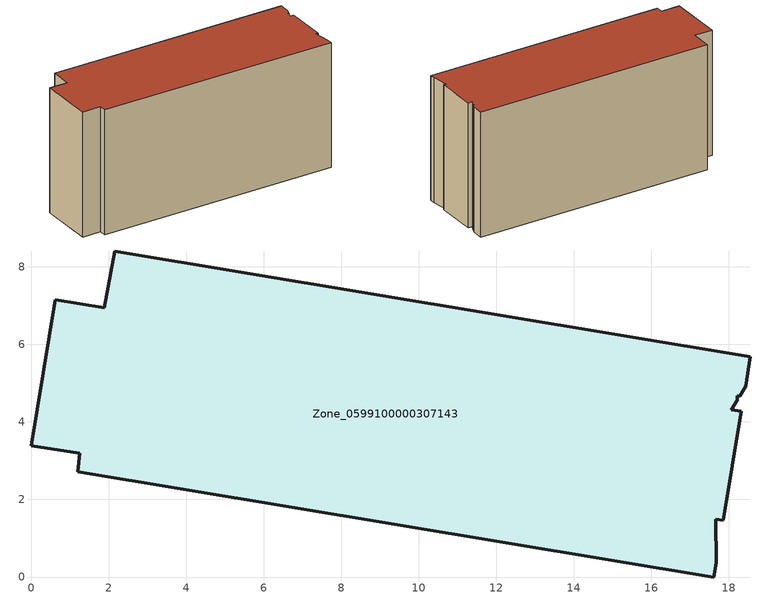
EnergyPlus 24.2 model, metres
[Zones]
Zone_0599100000307143
 floor ground (C_G): 18.21,4.57 18.06,4.32 18.32,4.27 17.86,1.46 17.67,1.49 17.67,0.37 17.61,0 1.21,2.72 1.26,3.19 0,3.39 0.63,7.15 1.89,6.94 2.16,8.41 18.56,5.68 18.43,4.92 18.28,4.67 18.22,4.68 z0
 wall outside (C_F): 17.86,1.46 18.32,4.27 18.06,4.32 18.21,4.57 18.22,4.68 18.28,4.67 18.43,4.92 18.56,5.68 2.16,8.41 1.89,6.94 0.63,7.15 0,3.39 1.26,3.19 1.21,2.72 17.61,0 17.67,0.37 17.67,1.49 17.86,1.46 z0:8.74
 roof outside (C_R): 18.06,4.32 18.21,4.57 18.22,4.68 18.28,4.67 18.43,4.92 18.56,5.68 2.16,8.41 1.89,6.94 0.63,7.15 0,3.39 1.26,3.19 1.21,2.72 17.61,0 17.67,0.37 17.67,1.49 17.86,1.46 18.32,4.27 z8.74
[BUILDING]
Pand.0599100000307143: North Axis=0; Terrain=City; Loads Convergence Tolerance Value=0.04; Temperature Convergence Tolerance Value=0.4; Solar Distribution=FullExterior; Maximum Number of Warmup Days=25; Minimum Number of Warmup Days=1
[Site:Location]
Rotterdam.The.Hague.AP_ZH_NLD Design_Conditions: Latitude=51.96; Longitude=4.45; Time Zone=1; Elevation=-4.5
[SITE:GROUNDTEMPERATURE:BUILDINGSURFACE]
18, 18, 18, 18, 18, 18, 18, 18, 18, 18, 18, 18
[MATERIAL] Thermal Absorptance=0.9; Solar Absorptance=0.7; Visible Absorptance=0.7
Name | Roughness | Thickness | Conductivity | Density | Specific Heat
G.TC.1975-1991 | MediumSmooth | 0.15 | 0.288461 | 540 | 1210
F.TC.1975-1991 | Rough | 0.3 | 0.230769 | 1920 | 840
R.TC.1975-1991 | MediumRough | 0.2 | 0.153846 | 1500 | 1000
[CONSTRUCTION]
C_G: G.TC.1975-1991
C_F: F.TC.1975-1991
C_R: R.TC.1975-1991
[ZONE]
Zone_0599100000307143: Type=1; Multiplier=1; Ceiling Height=Autocalculate; Volume=Autocalculate; Floor Area=autocalculate; Part of Total Floor Area=Yes
[ZONEINFILTRATION:DESIGNFLOWRATE]
Infil_Zone_0599100000307143: Zone or ZoneList or Space or SpaceList=Zone_0599100000307143; Schedule=AlwaysOn; Design Flow Rate Calculation Method=Flow/Area; Flow Rate per Floor Area=0.003; Constant Term Coefficient=1; Temperature Term Coefficient=0; Velocity Term Coefficient=0; Velocity Squared Term Coefficient=0
[HVACTEMPLATE:ZONE:IDEALLOADSAIRSYSTEM]
Zone_0599100000307143: Maximum Heating Supply Air Temperature=50; Minimum Cooling Supply Air Temperature=13; Maximum Heating Supply Air Humidity Ratio=0.0156; Minimum Cooling Supply Air Humidity Ratio=0.0077; Heating Limit=NoLimit; Cooling Limit=NoLimit; Dehumidification Control Type=ConstantSensibleHeatRatio; Cooling Sensible Heat Ratio=0.7; Dehumidification Setpoint=60; Humidification Control Type=None; Humidification Setpoint=30; Outdoor Air Method=None; Outdoor Air Flow Rate per Person=0.00944; Outdoor Air Flow Rate per Zone Floor Area=0; Outdoor Air Flow Rate per Zone=0; Demand Controlled Ventilation Type=None; Outdoor Air Economizer Type=NoEconomizer; Heat Recovery Type=None; Sensible Heat Recovery Effectiveness=0.7; Latent Heat Recovery Effectiveness=0.65
[ZONECONTROL:THERMOSTAT]
ThermostatControl_Zone_0599100000307143: Zone or ZoneList=Zone_0599100000307143; Control Type Schedule=DualSetpointControlType; Control 1=Thermostat_Zone_0599100000307143; Temperature Difference Between Cutout And Setpoint=0
[THERMOSTATSETPOINT:DUALSETPOINT]
Thermostat_Zone_0599100000307143: Heating Setpoint Temperature Schedule=HeatingSetpoint_Zone_0599100000307143; Cooling Setpoint Temperature Schedule=CoolingSetpoint_Zone_0599100000307143
[SCHEDULE:COMPACT]
HeatingSetpoint_Zone_0599100000307143: Through: 12/31, For: AllDays, Until: 24:00, 21
CoolingSetpoint_Zone_0599100000307143: Through: 12/31, For: AllDays, Until: 24:00, 24
DualSetpointControlType: Through: 12/31, For: AllDays, Until: 24:00, 4
AlwaysOn: Through: 12/31, For: AllDays, Until: 24:00, 1
